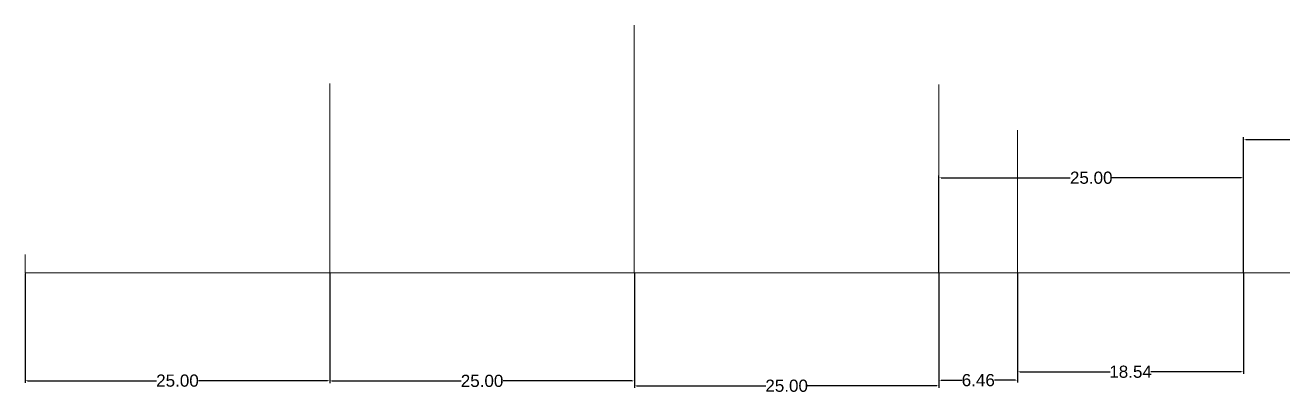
# Model space of a CAD drawing. Header units: millimetres. Extents: x 19067981 to 38137102, y 2652003 to 2652615.
# Drawn here: x 19068225.9 to 19068329.1, y 2652073.8 to 2652104.1 of the extents above; entities that cross this region are included whole.
import ezdxf

# ---------------------------------------------------------------- set-up
doc = ezdxf.new("R2010")
doc.units = ezdxf.units.MM
doc.layers.add('D.K Kesit No', color=93, linetype='Continuous', lineweight=9)
doc.styles.get("Standard").update_dxf_attribs({"font": 'arial.ttf'})
doc.dimstyles.get("Standard").update_dxf_attribs({"dimtxt": 1, "dimasz": 0.18, "dimexe": 0.18, "dimexo": 0.0625, "dimgap": 0.025, "dimtad": 0, "dimtih": 1, "dimtoh": 1, "dimzin": 0, "dimdsep": 46, "dimtxsty": 'Standard', "dimcen": 0.09, "dimadec": 0, "dimazin": 0, "dimtfac": 1, "dimtofl": 0, "dimtmove": 0, "dimatfit": 3, "dimfxl": 1, "dimtolj": 1, "dimtzin": 0, "dimarcsym": 0})

# ---------------------------------------------------------------- blocks, each defined once
blk = doc.blocks.new('*D9')
at = {"layer": 'D.K Kesit No', "color": 0, "lineweight": -2, "ltscale": 0.2, "transparency": 16777216}
for p, q in [((19068225.92, 2652083.68), (19068225.92, 2652074.71)), ((19068250.92, 2652083.68), (19068250.92, 2652074.71)), ((19068226.1, 2652074.89), (19068236.7, 2652074.89)), ((19068250.74, 2652074.89), (19068240.14, 2652074.89))]:
    blk.add_line(p, q, dxfattribs=at)
at = {"layer": 'D.K Kesit No', "color": 0, "lineweight": 20, "ltscale": 0.2, "transparency": 16777216}
for points in [[(19068226.1, 2652074.92), (19068226.1, 2652074.86), (19068225.92, 2652074.89)], [(19068250.74, 2652074.92), (19068250.74, 2652074.86), (19068250.92, 2652074.89)]]:
    blk.add_solid(points, dxfattribs=at)
at = {"layer": 'Defpoints', "color": 0, "lineweight": 20, "ltscale": 0.2, "transparency": 16777216}
for p in [(19068225.92, 2652083.74), (19068250.92, 2652083.74), (19068250.92, 2652074.89)]:
    blk.add_point(p, dxfattribs=at)
at = {"layer": 'D.K Kesit No', "color": 0, "lineweight": 20, "ltscale": 0.2, "transparency": 16777216, "insert": (19068238.42, 2652074.89), "char_height": 1, "attachment_point": 5}
blk.add_mtext('\\A1;25.00', dxfattribs=at)
blk = doc.blocks.new('*D10')
at = {"layer": 'D.K Kesit No', "color": 0, "lineweight": -2, "ltscale": 0.2, "transparency": 16777216}
for p, q in [((19068250.92, 2652083.68), (19068250.92, 2652074.69)), ((19068275.92, 2652083.68), (19068275.92, 2652074.69)), ((19068251.1, 2652074.87), (19068261.7, 2652074.87)), ((19068275.74, 2652074.87), (19068265.14, 2652074.87))]:
    blk.add_line(p, q, dxfattribs=at)
at = {"layer": 'D.K Kesit No', "color": 0, "lineweight": 20, "ltscale": 0.2, "transparency": 16777216}
for points in [[(19068251.1, 2652074.9), (19068251.1, 2652074.84), (19068250.92, 2652074.87)], [(19068275.74, 2652074.9), (19068275.74, 2652074.84), (19068275.92, 2652074.87)]]:
    blk.add_solid(points, dxfattribs=at)
at = {"layer": 'Defpoints', "color": 0, "lineweight": 20, "ltscale": 0.2, "transparency": 16777216}
for p in [(19068250.92, 2652083.74), (19068275.92, 2652083.74), (19068275.92, 2652074.87)]:
    blk.add_point(p, dxfattribs=at)
at = {"layer": 'D.K Kesit No', "color": 0, "lineweight": 20, "ltscale": 0.2, "transparency": 16777216, "insert": (19068263.42, 2652074.87), "char_height": 1, "attachment_point": 5}
blk.add_mtext('\\A1;25.00', dxfattribs=at)
blk = doc.blocks.new('*D11')
at = {"layer": 'D.K Kesit No', "color": 0, "lineweight": -2, "ltscale": 0.2, "transparency": 16777216}
for p, q in [((19068275.92, 2652083.68), (19068275.92, 2652074.29)), ((19068300.92, 2652083.68), (19068300.92, 2652074.29)), ((19068276.1, 2652074.47), (19068286.7, 2652074.47)), ((19068300.74, 2652074.47), (19068290.14, 2652074.47))]:
    blk.add_line(p, q, dxfattribs=at)
at = {"layer": 'D.K Kesit No', "color": 0, "lineweight": 20, "ltscale": 0.2, "transparency": 16777216}
for points in [[(19068276.1, 2652074.5), (19068276.1, 2652074.44), (19068275.92, 2652074.47)], [(19068300.74, 2652074.5), (19068300.74, 2652074.44), (19068300.92, 2652074.47)]]:
    blk.add_solid(points, dxfattribs=at)
at = {"layer": 'Defpoints', "color": 0, "lineweight": 20, "ltscale": 0.2, "transparency": 16777216}
for p in [(19068275.92, 2652083.74), (19068300.92, 2652083.74), (19068300.92, 2652074.47)]:
    blk.add_point(p, dxfattribs=at)
at = {"layer": 'D.K Kesit No', "color": 0, "lineweight": 20, "ltscale": 0.2, "transparency": 16777216, "insert": (19068288.42, 2652074.47), "char_height": 1, "attachment_point": 5}
blk.add_mtext('\\A1;25.00', dxfattribs=at)
blk = doc.blocks.new('*D12')
at = {"layer": 'D.K Kesit No', "color": 0, "lineweight": -2, "ltscale": 0.2, "transparency": 16777216}
for p, q in [((19068300.92, 2652083.68), (19068300.92, 2652074.75)), ((19068307.38, 2652083.68), (19068307.38, 2652074.75)), ((19068301.1, 2652074.93), (19068302.82, 2652074.93)), ((19068307.2, 2652074.93), (19068305.47, 2652074.93))]:
    blk.add_line(p, q, dxfattribs=at)
at = {"layer": 'D.K Kesit No', "color": 0, "lineweight": 20, "ltscale": 0.2, "transparency": 16777216}
for points in [[(19068301.1, 2652074.96), (19068301.1, 2652074.9), (19068300.92, 2652074.93)], [(19068307.2, 2652074.96), (19068307.2, 2652074.9), (19068307.38, 2652074.93)]]:
    blk.add_solid(points, dxfattribs=at)
at = {"layer": 'Defpoints', "color": 0, "lineweight": 20, "ltscale": 0.2, "transparency": 16777216}
for p in [(19068300.92, 2652083.74), (19068307.38, 2652083.74), (19068307.38, 2652074.93)]:
    blk.add_point(p, dxfattribs=at)
at = {"layer": 'D.K Kesit No', "color": 0, "lineweight": 20, "ltscale": 0.2, "transparency": 16777216, "insert": (19068304.15, 2652074.93), "char_height": 1, "attachment_point": 5}
blk.add_mtext('\\A1;6.46', dxfattribs=at)
blk = doc.blocks.new('*D13')
at = {"layer": 'D.K Kesit No', "color": 0, "lineweight": -2, "ltscale": 0.2, "transparency": 16777216}
for p, q in [((19068307.38, 2652083.68), (19068307.38, 2652075.44)), ((19068325.92, 2652083.68), (19068325.92, 2652075.44)), ((19068307.56, 2652075.62), (19068314.98, 2652075.62)), ((19068325.74, 2652075.62), (19068318.31, 2652075.62))]:
    blk.add_line(p, q, dxfattribs=at)
at = {"layer": 'D.K Kesit No', "color": 0, "lineweight": 20, "ltscale": 0.2, "transparency": 16777216}
for points in [[(19068307.56, 2652075.65), (19068307.56, 2652075.59), (19068307.38, 2652075.62)], [(19068325.74, 2652075.65), (19068325.74, 2652075.59), (19068325.92, 2652075.62)]]:
    blk.add_solid(points, dxfattribs=at)
at = {"layer": 'Defpoints', "color": 0, "lineweight": 20, "ltscale": 0.2, "transparency": 16777216}
for p in [(19068307.38, 2652083.74), (19068325.92, 2652083.74), (19068325.92, 2652075.62)]:
    blk.add_point(p, dxfattribs=at)
at = {"layer": 'D.K Kesit No', "color": 0, "lineweight": 20, "ltscale": 0.2, "transparency": 16777216, "insert": (19068316.65, 2652075.62), "char_height": 1, "attachment_point": 5}
blk.add_mtext('\\A1;18.54', dxfattribs=at)
blk = doc.blocks.new('*D56')
at = {"layer": 'D.K Kesit No', "color": 0, "lineweight": -2, "ltscale": 0.2, "transparency": 16777216}
for p, q in [((19068300.92, 2652083.8), (19068300.92, 2652091.72)), ((19068301.1, 2652091.54), (19068311.7, 2652091.54)), ((19068325.74, 2652091.54), (19068315.14, 2652091.54)), ((19068325.92, 2652083.8), (19068325.92, 2652091.72))]:
    blk.add_line(p, q, dxfattribs=at)
at = {"layer": 'D.K Kesit No', "color": 0, "lineweight": 20, "ltscale": 0.2, "transparency": 16777216}
for points in [[(19068301.1, 2652091.57), (19068301.1, 2652091.51), (19068300.92, 2652091.54)], [(19068325.74, 2652091.57), (19068325.74, 2652091.51), (19068325.92, 2652091.54)]]:
    blk.add_solid(points, dxfattribs=at)
at = {"layer": 'Defpoints', "color": 0, "lineweight": 20, "ltscale": 0.2, "transparency": 16777216}
for p in [(19068325.92, 2652091.54), (19068300.92, 2652083.74), (19068325.92, 2652083.74)]:
    blk.add_point(p, dxfattribs=at)
at = {"layer": 'D.K Kesit No', "color": 0, "lineweight": 20, "ltscale": 0.2, "transparency": 16777216, "insert": (19068313.42, 2652091.54), "char_height": 1, "attachment_point": 5}
blk.add_mtext('\\A1;25.00', dxfattribs=at)
blk = doc.blocks.new('*D57')
at = {"layer": 'D.K Kesit No', "color": 0, "lineweight": -2, "ltscale": 0.2, "transparency": 16777216}
for p, q in [((19068325.92, 2652083.74), (19068325.92, 2652094.86)), ((19068326.1, 2652094.68), (19068334.49, 2652094.68)), ((19068346.32, 2652094.68), (19068337.93, 2652094.68)), ((19068346.5, 2652083.8), (19068346.5, 2652094.86))]:
    blk.add_line(p, q, dxfattribs=at)
at = {"layer": 'D.K Kesit No', "color": 0, "lineweight": 20, "ltscale": 0.2, "transparency": 16777216}
for points in [[(19068326.1, 2652094.71), (19068326.1, 2652094.65), (19068325.92, 2652094.68)], [(19068346.32, 2652094.71), (19068346.32, 2652094.65), (19068346.5, 2652094.68)]]:
    blk.add_solid(points, dxfattribs=at)
at = {"layer": 'Defpoints', "color": 0, "lineweight": 20, "ltscale": 0.2, "transparency": 16777216}
for p in [(19068325.92, 2652094.68), (19068325.92, 2652083.68), (19068346.5, 2652083.74)]:
    blk.add_point(p, dxfattribs=at)
at = {"layer": 'D.K Kesit No', "color": 0, "lineweight": 20, "ltscale": 0.2, "transparency": 16777216, "insert": (19068336.21, 2652094.68), "char_height": 1, "attachment_point": 5}
blk.add_mtext('\\A1;20.58', dxfattribs=at)

msp = doc.modelspace()

# ---------------------------------------------------------------- linework, layer by layer
at = {"layer": 'D.K Kesit No', "color": 2, "lineweight": 20, "ltscale": 0.2}
for p, q in [((19068275.918, 2652083.739), (19068275.918, 2652104.064)), ((19068250.918, 2652083.739), (19068250.918, 2652099.272)), ((19068225.918, 2652083.739), (19068225.918, 2652085.236))]:
    msp.add_line(p, q, dxfattribs=at)
at = {"layer": 'D.K Kesit No', "color": 4, "lineweight": 20, "ltscale": 0.2}
msp.add_line((19068300.918, 2652083.739), (19068300.918, 2652099.187), dxfattribs=at)
at = {"layer": 'D.K Kesit No', "color": 1, "lineweight": 20, "ltscale": 0.2}
for p, q in [((19068307.378, 2652083.739), (19068307.378, 2652095.444)), ((19068325.918, 2652083.739), (19068325.918, 2652091.808)), ((19068225.918, 2652083.739), (19068250.918, 2652083.739)), ((19068250.918, 2652083.739), (19068275.918, 2652083.739)), ((19068275.918, 2652083.739), (19068300.918, 2652083.739)), ((19068300.918, 2652083.739), (19068307.378, 2652083.739)), ((19068307.378, 2652083.739), (19068325.918, 2652083.739)), ((19068325.918, 2652083.739), (19068332.378, 2652083.739))]:
    msp.add_line(p, q, dxfattribs=at)

# ---------------------------------------------------------------- dimensions: what is measured, and where the dimension line sits
at = {"layer": 'D.K Kesit No', "color": 2, "lineweight": 20, "ltscale": 0.2}
for base, p1, p2, picture, middle in [((19068325.918, 2652094.683), (19068346.498, 2652083.739), (19068325.918, 2652083.676), '*D57', (19068336.208, 2652094.683)), ((19068325.918, 2652091.536), (19068300.918, 2652083.739), (19068325.918, 2652083.739), '*D56', (19068313.418, 2652091.536))]:
    dim = msp.add_linear_dim(base=base, p1=p1, p2=p2, dimstyle='Standard', dxfattribs=at)
    dim.commit()
    dim.dimension.update_dxf_attribs({"geometry": picture, "text_midpoint": middle})
at = {"layer": 'D.K Kesit No', "color": 4, "lineweight": 20, "ltscale": 0.2}
for base, p1, p2, picture, middle in [((19068250.918, 2652074.889), (19068225.918, 2652083.739), (19068250.918, 2652083.739), '*D9', (19068238.418, 2652074.889)), ((19068275.918, 2652074.87), (19068250.918, 2652083.739), (19068275.918, 2652083.739), '*D10', (19068263.418, 2652074.87)), ((19068300.918, 2652074.467), (19068275.918, 2652083.739), (19068300.918, 2652083.739), '*D11', (19068288.418, 2652074.467)), ((19068307.378, 2652074.929), (19068300.918, 2652083.739), (19068307.378, 2652083.739), '*D12', (19068304.148, 2652074.929)), ((19068325.918, 2652075.623), (19068307.378, 2652083.739), (19068325.918, 2652083.739), '*D13', (19068316.648, 2652075.623))]:
    dim = msp.add_linear_dim(base=base, p1=p1, p2=p2, dimstyle='Standard', dxfattribs=at)
    dim.commit()
    dim.dimension.update_dxf_attribs({"geometry": picture, "text_midpoint": middle})

doc.saveas('drawing.dxf')
